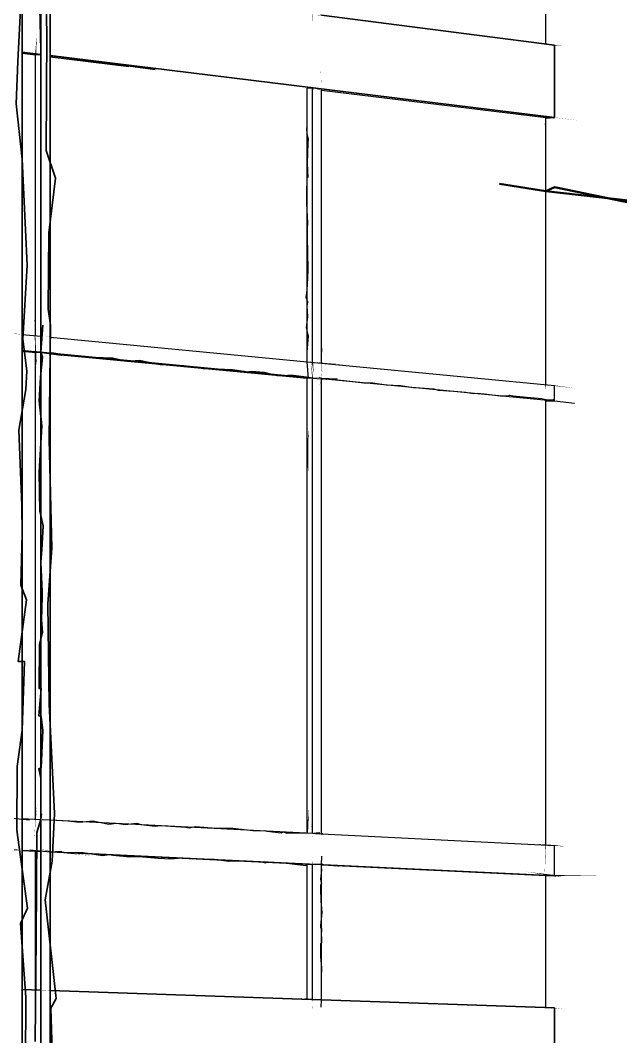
# Model space of a CAD drawing. Header units: inches. Extents: x -877 to 882, y -418 to 410.
# Drawn here: x 464.5 to 562, y -43.5 to 121.6 of the extents above; entities that cross this region are included whole.
import ezdxf

# ---------------------------------------------------------------- set-up
doc = ezdxf.new("R2010")
doc.units = ezdxf.units.IN
doc.header["$LTSCALE"] = 0.5
doc.header["$MEASUREMENT"] = 0
doc.layers.get('0').update_dxf_attribs({"lineweight": 18})
for name, color, linetype, lineweight in [('A-Glaz-Curt', 52, 'Continuous', 35), ('A-Glaz-Curt-Unit', 51, 'Continuous', 25), ('A-Wall', 113, 'Continuous', 35)]:
    doc.layers.add(name, color=color, linetype=linetype, lineweight=lineweight)

# ---------------------------------------------------------------- blocks, each defined once
blk = doc.blocks.new('*U12')
at = {"color": 7, "linetype": 'Continuous', "lineweight": -3}
for p, q in [((464.7307610737199, 116.2734370613264), (466.9394998075672, 116.002460066836)), ((469.3285715828021, 115.9002895312843), (486.3696347661395, 113.6182990249522)), ((482.0836558248426, 114.1441567212826), (482.085565554479, 114.1438839027631)), ((511.0782624399386, 103.155981620764), (511.0782624399386, 110.5863986131529)), ((511.0782624399386, 66.14855867878305), (511.0782624399386, 103.155981620764)), ((464.7307610737199, 67.88920903780343), (466.9394998075672, 67.68002543797914)), ((511.0782624399386, 51.17293630192705), (511.0782624399386, 63.50133237947437)), ((511.0782624399386, -10.3946328346168), (511.0782624399386, 51.172936301927)), ((511.9327300430028, -10.43794277458699), (513.339382329529, -10.50921661280556)), ((511.0782624399386, -19.1422176391369), (511.0782624399386, -15.47396803061089)), ((511.0782624399386, -37.43197118621185), (511.0782624399386, -19.14221763913685)), ((511.9324572244835, -37.4615037909474), (511.932730043003, -37.4615037909474)), ((511.9327300430028, -37.4615037909474), (513.339382329529, -37.51013369204773))]:
    blk.add_line(p, q, dxfattribs=at)
at = {"layer": 'A-Glaz-Curt', "color": 143, "linetype": 'Continuous', "lineweight": 35}
for p, q in [((464.7307610737199, -254.2378817290323), (464.7307610737199, 358.5408520848125)), ((469.3285715828021, -253.815047126127), (469.3285715828021, 357.3313111786227)), ((467.7986053254632, 67.74618392895707), (467.7986053254632, 128.4144068159792)), ((513.3853522500643, 122.4894706188044), (551.2321013672777, 117.5704845076446)), ((551.2321013672778, 105.8411296942827), (551.2321013672778, 117.5704845076446)), ((464.7307610737199, 116.4649556620132), (467.798605325463, 116.0881932865879)), ((466.9394998075671, 116.002460066836), (467.798605325463, 116.0881932865879)), ((469.3285715828021, 115.9002895312843), (551.2321013672778, 105.8411296942827)), ((549.8276316289074, 105.7128367854893), (551.2321013672777, 105.8411296942828)), ((549.8276316289074, 105.8315810461004), (551.2321013672777, 105.8411296942828)), ((467.7986053254632, -8.201376551750968), (467.7986053254632, 67.74618392895715)), ((467.7986053254632, -253.9557191752426), (467.7986053254632, -8.201376551751025)), ((464.7307610737199, -35.82929879342714), (467.798605325463, -35.93542519751145)), ((469.3285715828021, -35.98828378566395), (513.3393823295293, -37.51013369204777)), ((513.3853522500643, -37.51177060316468), (551.2321013672777, -38.82048104119151)), ((551.2321013672778, -50.54983585455352), (551.2321013672778, -38.82048104119161))]:
    blk.add_line(p, q, dxfattribs=at)
at = {"layer": 'A-Glaz-Curt-Unit', "color": 141, "linetype": 'Continuous', "lineweight": 25}
for p, q in [((549.8276316289074, 117.7530000971881), (549.8276316289074, 139.0631274736137)), ((466.9394998075671, 70.3968886643894), (466.9394998075671, 116.002460066836)), ((469.3285715828021, 115.7093165676365), (482.0840650526218, 114.1441567212825)), ((513.3853522500643, 110.3032811945449), (549.8276316289074, 105.8315810461004)), ((549.8276316289074, 62.41899310800011), (549.8276316289074, 105.8315810461004)), ((466.9394998075671, -8.157861997891246), (466.9394998075671, 67.68002543797911)), ((469.3285715828021, 67.45392708994598), (511.0781260306788, 63.50133237947428)), ((549.8276316289074, -12.3583123333259), (549.8276316289074, 59.83280995242883)), ((464.7307610737199, -13.26536570602332), (466.9394998075672, -13.37060544991926)), ((466.9394998075671, -35.90568797888625), (466.9394998075671, -13.37060544991933)), ((469.3285715828021, -13.48443897717937), (511.0782624399386, -15.47396803061082)), ((513.3853522500643, -15.58391389396809), (549.8266767640891, -17.32040377056612)), ((549.8276316289074, -38.77191934472114), (549.8276316289074, -17.32047197519608))]:
    blk.add_line(p, q, dxfattribs=at)
at = {"layer": 'A-Glaz-Curt-Unit', "color": 143, "linetype": 'Continuous', "lineweight": 25}
for p, q in [((511.0782624399386, 110.5863986131528), (511.9327300430031, 110.6677667365928)), ((511.9327300430028, 66.06630389515465), (511.9327300430028, 110.6677667365927)), ((511.9327300430028, 110.6677667365927), (513.3853522500643, 110.4893434248417)), ((513.3853522500643, 65.92648440391247), (513.3853522500643, 110.4893434248417)), ((464.7307610737199, 70.60948249570743), (467.798605325463, 70.31415644835198)), ((467.7986053254632, 67.74618392895707), (467.7986053254632, 70.31415644835191)), ((469.3285715828021, 70.16690265245347), (513.3393823295293, 65.93091770485432)), ((464.7307610737199, 68.03694026611095), (467.798605325463, 67.74618392895708)), ((466.9394998075671, 67.68002543797911), (467.798605325463, 67.74618392895712)), ((469.3285715828021, 67.60124909047431), (511.9325936337433, 63.56414884358843)), ((513.3853522500643, 65.92648440391247), (551.2321013672777, 62.28381153158929)), ((511.9327300430028, -10.43794277458699), (511.9327300430028, 63.56414884358844)), ((513.3852158408046, 63.42651190050231), (551.2321013672777, 59.84017605245526)), ((513.3853522500643, -10.5116037748511), (513.3853522500643, 63.42651190050229)), ((551.2321013672778, 59.84017605245526), (551.2321013672778, 62.28381153158937)), ((549.8276316289074, 59.74114292987781), (551.2321013672777, 59.8401760524552)), ((549.8276316289074, 59.83280995242876), (551.2321013672777, 59.84017605245518)), ((464.7307610737199, -8.045938200267642), (467.798605325463, -8.201376551751025)), ((469.3285715828021, -8.27892521591798), (511.9325936337433, -10.4379427745869)), ((511.9325936337431, -10.43794277458699), (511.9327300430028, -10.43794277458699)), ((511.9327300430028, -10.43794277458699), (512.4426278559426, -10.46379232930932)), ((512.4426278559428, -10.46379232930929), (513.3393823295293, -10.50921661280553)), ((513.3853522500643, -10.5116037748511), (551.2321013672777, -12.4295179669146)), ((464.7307610737199, -13.1909544548306), (467.798605325463, -13.33732159054071)), ((551.2321013672778, -17.31672072055301), (551.2321013672778, -12.42951796691466)), ((466.9394998075671, -13.37060544991937), (467.798605325463, -13.33732159054074)), ((469.3285715828021, -13.41030054450607), (551.2321013672778, -17.31672072055291)), ((511.0777168028995, -15.47396803061088), (511.9327300430029, -15.44232108234923)), ((511.9327300430028, -37.4615037909474), (511.9327300430028, -15.44232108234921)), ((512.0594542453092, -15.448391294408), (513.3853522500643, -15.51161698630141)), ((513.3853522500643, -37.51177060316468), (513.3853522500643, -15.51161698630139)), ((549.8266767640893, -17.32040377056614), (551.2321013672778, -17.31672072055294)), ((549.8276316289074, -17.36657830499098), (551.2321013672777, -17.31672072055292))]:
    blk.add_line(p, q, dxfattribs=at)
at = {"layer": 'A-Wall', "color": 15, "linetype": 'Continuous', "lineweight": 50}
blk.add_line((549.8276316289074, 93.90136359775886), (863.6779200489299, 57.67195086875331), dxfattribs=at)
blk = doc.blocks.new('New Napkin Sketch')
at = {"layer": 'A-Wall', "color": 143, "linetype": 'Continuous', "lineweight": 35}
for p, q in [((551.2321013672778, 105.8411296942827), (551.2321013672778, 117.5704845076446)), ((464.7307610737199, 116.4649556620132), (467.798605325463, 116.0881932865879)), ((466.9394998075671, 116.002460066836), (467.798605325463, 116.0881932865879)), ((549.8276316289074, 105.7128367854893), (551.2321013672777, 105.8411296942828)), ((549.8276316289074, 105.8315810461004), (551.2321013672777, 105.8411296942828)), ((464.7307610737199, -35.82929879342714), (467.798605325463, -35.93542519751145)), ((551.2321013672778, -50.54983585455352), (551.2321013672778, -38.82048104119161))]:
    blk.add_line(p, q, dxfattribs=at)
at = {"layer": 'A-Wall', "color": 7, "linetype": 'Continuous', "lineweight": -3}
for p, q in [((464.7307610737199, 116.2734370613264), (466.9394998075672, 116.002460066836)), ((469.3285715828021, 115.9002895312843), (486.3696347661395, 113.6182990249522)), ((482.0836558248426, 114.1441567212826), (482.085565554479, 114.1438839027631)), ((511.0782624399386, 103.155981620764), (511.0782624399386, 110.5863986131529)), ((464.7307610737199, 67.88920903780343), (466.9394998075672, 67.68002543797914)), ((511.0782624399386, 51.17293630192705), (511.0782624399386, 63.50133237947437)), ((511.9327300430028, -10.43794277458699), (513.339382329529, -10.50921661280556)), ((511.0782624399386, -19.1422176391369), (511.0782624399386, -15.47396803061089)), ((511.0782624399386, -37.43197118621185), (511.0782624399386, -19.14221763913685)), ((511.9324572244835, -37.4615037909474), (511.932730043003, -37.4615037909474)), ((511.9327300430028, -37.4615037909474), (513.339382329529, -37.51013369204773))]:
    blk.add_line(p, q, dxfattribs=at)
at = {"layer": 'A-Wall', "color": 141, "linetype": 'Continuous', "lineweight": 25}
for p, q in [((469.3285715828021, 115.7093165676365), (482.0840650526218, 114.1441567212825)), ((464.7307610737199, -13.26536570602332), (466.9394998075672, -13.37060544991926))]:
    blk.add_line(p, q, dxfattribs=at)
at = {"layer": 'A-Wall', "color": 143, "linetype": 'Continuous', "lineweight": 25}
for p, q in [((511.0782624399386, 110.5863986131528), (511.9327300430031, 110.6677667365928)), ((511.9327300430028, 110.6677667365927), (513.3853522500643, 110.4893434248417)), ((464.7307610737199, 70.60948249570743), (467.798605325463, 70.31415644835198)), ((467.7986053254632, 67.74618392895707), (467.7986053254632, 70.31415644835191)), ((464.7307610737199, 68.03694026611095), (467.798605325463, 67.74618392895708)), ((466.9394998075671, 67.68002543797911), (467.798605325463, 67.74618392895712)), ((551.2321013672778, 59.84017605245526), (551.2321013672778, 62.28381153158937)), ((549.8276316289074, 59.74114292987781), (551.2321013672777, 59.8401760524552)), ((549.8276316289074, 59.83280995242876), (551.2321013672777, 59.84017605245518)), ((464.7307610737199, -8.045938200267642), (467.798605325463, -8.201376551751025)), ((511.9325936337431, -10.43794277458699), (511.9327300430028, -10.43794277458699)), ((511.9327300430028, -10.43794277458699), (512.4426278559426, -10.46379232930932)), ((512.4426278559428, -10.46379232930929), (513.3393823295293, -10.50921661280553)), ((464.7307610737199, -13.1909544548306), (467.798605325463, -13.33732159054071)), ((551.2321013672778, -17.31672072055301), (551.2321013672778, -12.42951796691466)), ((466.9394998075671, -13.37060544991937), (467.798605325463, -13.33732159054074)), ((511.0777168028995, -15.47396803061088), (511.9327300430029, -15.44232108234923)), ((512.0594542453092, -15.448391294408), (513.3853522500643, -15.51161698630141)), ((549.8266767640893, -17.32040377056614), (551.2321013672778, -17.31672072055294)), ((549.8276316289074, -17.36657830499098), (551.2321013672777, -17.31672072055292))]:
    blk.add_line(p, q, dxfattribs=at)
at = {"layer": 'A-Wall', "color": 143, "linetype": 'Continuous', "lineweight": 35, "extrusion": (0, 0, -1)}
for points in [[(-467.6337467798022, 117.506847381182, 0, 0.8573992118239403, 0), (-467.7986053254632, 128.4144068159792, 0.8573992118239403, 0, 0), (-468.6463948699264, 145.6625894387399, 0, 0, 0), (-467.4957542874841, 149.522863494955, 0, 0, 0), (-468.2832197245387, 166.3016958567824, 0, 0, 0), (-468.6415314402608, 170.4801436853905, 0, 0, 0), (-467.6686697205333, 183.7274229602707, 0, 0, 0), (-467.598765243533, 191.7057914407541, 0, 0, 0), (-467.9433070077924, 207.3759962199527, 0, 0, 0), (-468.5481887480048, 219.5128900460583, 0, 0, 0), (-467.3333274557618, 224.9136408013914, 0, 0, 0), (-467.651735610011, 235.7631906533766, 0, 0, 0), (-467.4674526425628, 241.7469670137392, 0, 0, 0), (-467.1825611361293, 256.4825729587448, 0, 0, 0), (-467.584467932227, 266.7303466334785, 0, 0, 0), (-467.0759758522538, 280.5999105239781, 0, 0, 0), (-468.6526645925073, 297.8357880837181, 0, 0, 0), (-466.961655957344, 305.5932513852105, 0, 0, 0), (-468.1398950382498, 324.3660899117768, 0, 0, 0), (-468.5372899779109, 328.8152491268407, 0, 0, 0), (-467.4557335349349, 344.2879869423258, 0, 0.4294466990232467, 0), (-467.7986053254632, 357.7337866995106, 0.4294466990232467, 0, 0), (-467.0405255516795, 373.4883690537085, 0, 0, 0)], [(-467.747290899776, 63.97078266277686, 0, 0.03719671000290401, 0), (-467.7986053254632, 67.74618392895707, 0.03719671000290401, 0, 0), (-468.0160736967458, 69.8172760070058, 0, 0, 0), (-467.7764150535016, 69.96817356141396, 0, 0, 0), (-467.5873394922523, 75.89520731811844, 0, 0, 0), (-467.9137966305158, 80.75558977304937, 0, 0, 0), (-468.0968362895943, 86.67966112377772, 0, 0, 0), (-467.6013738905511, 89.63429078420162, 0, 0, 0), (-467.5549011468441, 92.64872401526826, 0, 0, 0), (-467.7346080992027, 95.63779164516446, 0, 0, 0), (-467.905816649425, 96.86885647861216, 0, 0, 0), (-467.785654057131, 100.2871026742975, 0, 0, 0), (-467.7920047149364, 104.3317125835568, 0, 0, 0), (-467.8736560295769, 108.1269249397022, 0, 0, 0), (-467.6881723855703, 109.520922101836, 0, 0, 0), (-467.4971527454011, 114.3639004216573, 0, 0, 0), (-468.0475492602126, 116.5490451297863, 0, 0, 0), (-467.5071323505239, 121.7217762648235, 0, 0, 0), (-468.1012984135916, 121.9282189312837, 0, 0, 0), (-467.64262539373, 127.38441528816, 0, 0.2054891418453112, 0), (-467.7986053254632, 128.4144068159792, 0.2054891418453112, 0, 0), (-467.7463836629467, 131.4916060236647, 0, 0, 0)], [(-512.5304102352551, 122.4370869144414, 0, 0.139897060645061, 0), (-513.3853522500643, 122.4894706188044, 0.139897060645061, 0, 0), (-514.4145164589228, 122.2999595164794, 0, 0, 0), (-517.0071675551538, 122.0928347686322, 0, 0, 0), (-517.3970805181507, 122.0880582578794, 0, 0, 0), (-519.4694059572023, 121.5582737239862, 0, 0, 0), (-520.050713793265, 121.7500804738465, 0, 0, 0), (-521.1217882905031, 121.6616234447982, 0, 0, 0), (-523.5452797151514, 121.1361975264096, 0, 0, 0), (-523.98691526806, 120.9275171883035, 0, 0, 0), (-526.3297715368262, 120.7667063644252, 0, 0, 0), (-528.4971454966491, 120.4847518454766, 0, 0, 0), (-530.8271319728348, 120.0740042664362, 0, 0, 0), (-534.2816874280497, 119.9177064503822, 0, 0, 0), (-537.9197059500261, 119.1324419241952, 0, 0, 0), (-541.3054343451807, 119.020431479519, 0, 0, 0), (-543.2370317217536, 118.6513619724081, 0, 0, 0), (-544.0915449274282, 118.4718126038833, 0, 0, 0), (-547.2658605756847, 118.076074222544, 0, 0, 0), (-550.2031590615571, 117.6532600223669, 0, 0, 0), (-550.9295309690675, 117.4664869771858, 0, 0.1063175730220728, 0), (-551.2321013672776, 117.5704845076447, 0.1063175730220728, 0, 0), (-552.9553338146638, 117.4960032574609, 0, 0, 0)], [(-469.285148310591, 115.842152661187, 0, 0.2537368524246843, 0), (-469.3285715828021, 115.9002895312843, 0.2537368524246843, 0, 0), (-476.0736021875916, 114.9143063421021, 0, 0, 0), (-478.2643297883425, 114.553118834423, 0, 0, 0), (-481.2482689194155, 114.3473510193967, 0, 0, 0), (-482.0251328919769, 113.9440909217861, 0, 0, 0), (-484.5255384014068, 113.8545950967521, 0, 0, 0), (-488.3792647794524, 113.33074875952, 0, 0, 0), (-491.5142235690915, 112.8237804393081, 0, 0, 0), (-497.1964179837703, 112.610681607702, 0, 0, 0), (-499.2045007247369, 112.433677456745, 0, 0, 0), (-504.8493712975101, 111.4415245211126, 0, 0, 0), (-509.214639143885, 110.9199586448673, 0, 0, 0), (-512.6649310215158, 110.3774589762858, 0, 0, 0), (-514.2739311322081, 110.047831593225, 0, 0, 0), (-518.7868279507175, 109.6602187492114, 0, 0, 0), (-523.5121054834322, 108.9669393143446, 0, 0, 0), (-528.2263454632041, 108.2788213965471, 0, 0, 0), (-532.089570873505, 108.3012767510608, 0, 0, 0), (-537.6281801301257, 107.623552334531, 0, 0, 0), (-544.1254004476654, 106.9605145246767, 0, 0, 0), (-545.2257652641179, 106.2866053559938, 0, 0, 0), (-546.1858257085884, 106.3957290262445, 0, 0.03081207274493586, 0), (-551.2321013672778, 105.8411296942827, 0.03081207274493586, 0, 0), (-555.8364988342945, 105.2916027830349, 0, 0, 0)], [(-465.909177807305, -35.81220012581338, 0, 0.04644009229856248, 0), (-469.3285715828021, -35.98828378566395, 0.04644009229856248, 0, 0), (-470.4807800749826, -36.06918795742847, 0, 0, 0), (-472.7502673609831, -36.28835234423575, 0, 0, 0), (-475.2858205047406, -36.2798123534679, 0, 0, 0), (-478.1394882417792, -36.44003855900868, 0, 0, 0), (-478.2574136780669, -36.2691911772099, 0, 0, 0), (-478.5030030084913, -36.34976202994395, 0, 0, 0), (-482.7992385018272, -36.36064602407932, 0, 0, 0), (-486.201504703639, -36.6703771335373, 0, 0, 0), (-489.1790891028116, -36.74316283211515, 0, 0, 0), (-491.3114585825885, -36.57597256739502, 0, 0, 0), (-495.4488821205773, -37.01454943325088, 0, 0, 0), (-498.9768245179746, -37.1548442122287, 0, 0, 0), (-499.3334887609541, -36.98267755756875, 0, 0, 0), (-503.4233485312668, -37.33064103258133, 0, 0, 0), (-507.2131577641917, -37.32577493507931, 0, 0, 0), (-510.0886954789808, -37.22298460124144, 0, 0.1412891594081283, 0), (-513.3393823295293, -37.51013369204777, 0.1412891594081283, 0, 0), (-516.1766280360453, -37.72526971610693, 0, 0, 0)], [(-513.3798534433486, -37.59721821344564, 0, 0.08809450614472283, 0), (-513.3853522500643, -37.51177060316468, 0.08809450614472283, 0, 0), (-517.1396824666763, -37.46340730826191, 0, 0, 0), (-520.6610503540745, -37.5773560904675, 0, 0, 0), (-522.7963541322173, -37.90182138309728, 0, 0, 0), (-525.7719852683582, -38.12025300691872, 0, 0, 0), (-527.3957041324649, -37.98293294380109, 0, 0, 0), (-530.3620520929, -38.19225486610397, 0, 0, 0), (-533.7076070112447, -38.28392290736516, 0, 0, 0), (-534.6438795172221, -38.18229396836233, 0, 0, 0), (-536.7854525661909, -38.33883440267909, 0, 0, 0), (-538.022684622959, -38.23205872487743, 0, 0, 0), (-538.6171967246418, -38.49950947254104, 0, 0, 0), (-541.8492913730441, -38.67861033739437, 0, 0, 0), (-542.8884380280816, -38.61844574106608, 0, 0, 0), (-544.6806389470413, -38.66524655540709, 0, 0, 0), (-547.9887247040704, -38.81046734875015, 0, 0, 0), (-550.6382314454847, -38.92573371399025, 0, 0.05588468146445488, 0), (-551.2321013672777, -38.82048104119151, 0.05588468146445488, 0, 0), (-552.8653523083465, -39.02952817621421, 0, 0, 0)]]:
    blk.add_lwpolyline(points, format="xyseb", dxfattribs=at)
for points in [[(-469.9835818067868, -57.97762532980747), (-469.4225295291026, -38.87137819091774), (-470.2800752297719, -37.27347786436965), (-468.5119548664172, -21.25580154368114), (-469.6364618388493, -14.95736714321725), (-470.0044418183644, -7.225099923148292), (-469.1161334601719, 10.52407455117037), (-468.9184321144898, 26.82300945518966), (-469.560639212497, 35.85492571239968), (-469.1661740497429, 53.51562092404555), (-469.3815712479432, 72.0968520407178), (-468.9606209019501, 74.70962708878449), (-469.0689640519698, 87.1172323013459), (-470.1894865278084, 95.97043216706447), (-468.6754364178259, 100.4858043402875), (-468.7352624622662, 119.594395300705), (-468.5372681388934, 128.4979873292703)], [(-465.2977607994193, -47.66985902326118), (-465.3264726131076, -37.04297221641283), (-464.459141457569, -25.11526446165954), (-465.6270677237624, -22.60971924848775), (-463.8597091024035, -9.965388061622917), (-463.9521728615874, 0.4142255740471228), (-464.7296770571584, 6.291358054896705), (-465.1392012732142, 17.45439403621936), (-464.0955561434144, 17.48603562684406), (-465.443136329543, 27.50001310418406), (-464.5133423303479, 29.89246892864162), (-464.7726275866145, 38.21186344141364), (-464.6722534297818, 42.81864465421921), (-464.2074736212605, 55.03640032303235), (-465.3705950533265, 61.63660174519492), (-465.5370063816422, 64.70114839273668), (-464.8819668607825, 69.83470349390552), (-465.5595070682878, 81.86319557435229), (-464.7733307330722, 99.0604000788843), (-463.8038675545567, 108.0899725145666), (-464.0342652105206, 114.9274858664145), (-464.8914007424229, 131.9407003810177)], [(-467.7612770546781, -12.69235812429103), (-467.7986053254632, -8.201376551750968), (-467.766723899582, -1.479738153543821), (-467.4404926569383, 0.03935212445099268), (-467.8282616579634, 0.2148100647076419), (-468.1322883158502, 6.264748184362915), (-467.8387844987563, 8.549873459118924), (-467.4394032879575, 8.660664602372133), (-467.847314026095, 13.04943091513256), (-467.5081030679359, 13.0886018423497), (-467.5798855303493, 20.29976094045386), (-468.0405958969587, 22.16211833802608), (-467.9183547904789, 24.22056215231841), (-468.0222156926662, 28.04656508470481), (-468.0285664820434, 28.84852607980125), (-467.7856371993331, 33.57963238960139), (-467.7972957652336, 33.59469813083875), (-467.9700650499701, 35.64132113277562), (-468.1498109317961, 39.50719033428241), (-467.6305991331133, 41.88757744978542), (-467.5147088160108, 48.20916247298203), (-467.9295729731745, 55.72511310534972), (-467.5141525424887, 59.82809389586913), (-467.7152222426616, 63.61863439118912), (-467.9188183517473, 65.32152671227973), (-468.0525325996202, 66.88581421398663), (-467.7986053254632, 67.74618392895715), (-468.1129114548306, 72.10528232051169)], [(-466.8618677558927, -44.28271890057593), (-467.032732345107, -27.46931517121408), (-467.143360721114, -10.30492416807067), (-467.7986053254632, -8.201376551751025), (-467.896899341586, -7.276738959051045)]]:
    blk.add_lwpolyline(points, dxfattribs=at)
at = {"layer": 'A-Wall', "color": 143, "linetype": 'Continuous', "lineweight": 25, "extrusion": (0, 0, -1)}
for points in [[(-512.0164771253071, 121.0885280549655, 0, 0.07962440738279158, 0), (-511.9327300430028, 122.6782610342963, 0.07962440738279158, 0, 0), (-511.9733889575175, 124.4546735679484, 0, 0, 0), (-511.9401925213228, 126.543293880354, 0, 0, 0), (-511.8700297702482, 127.6002038984845, 0, 0, 0), (-511.9499028149061, 128.0234920599929, 0, 0, 0), (-512.0198505283374, 129.3962386171121, 0, 0, 0), (-511.8352608712863, 130.7927065142873, 0, 0, 0), (-511.9667698300577, 131.6196606523286, 0, 0, 0), (-511.8376598849952, 131.8404102333026, 0, 0, 0), (-512.0415155709065, 132.6795274380582, 0, 0, 0), (-512.0098311181417, 133.3400961993898, 0, 0, 0), (-511.9468855679726, 133.7605619918264, 0, 0, 0), (-511.9792688930783, 135.2508400610075, 0, 0, 0), (-511.8765212191073, 135.6123720992541, 0, 0, 0), (-511.9343663451729, 137.320644579601, 0, 0, 0), (-511.8665891679543, 137.3828038984445, 0, 0, 0), (-512.0188694190896, 138.5618821778264, 0, 0, 0), (-512.0157110537026, 140.2210319964711, 0, 0, 0), (-511.8342058428486, 141.1221741215429, 0, 0, 0), (-511.9148785587428, 143.1011252357295, 0, 0, 0), (-511.8596071644712, 144.6946213738227, 0, 0.0817647039269235, 0), (-511.9327300430028, 144.6974437428945, 0.0817647039269235, 0, 0), (-512.0034337482516, 145.897689790315, 0, 0, 0)], [(-513.4411187236277, 63.45592287257239, 0, 0.09291465576569242, 0), (-513.3853522500643, 65.92648440391247, 0.09291465576569242, 0, 0), (-513.5594516305097, 69.1949532623676, 0, 0, 0), (-513.3772126979482, 70.94131903490629, 0, 0, 0), (-513.475608121611, 71.40113234204384, 0, 0, 0), (-513.4342371639354, 75.16028632683802, 0, 0, 0), (-513.3101786905902, 79.52599675937944, 0, 0, 0), (-513.3128306750566, 80.82914112761134, 0, 0, 0), (-513.3662511621537, 82.54626707139091, 0, 0, 0), (-513.3032019314555, 83.06850401294909, 0, 0, 0), (-513.480164094925, 84.48996768825276, 0, 0, 0), (-513.2481086541566, 87.27482337895245, 0, 0, 0), (-513.38208146943, 89.0599489244974, 0, 0, 0), (-513.4479322837183, 89.51826624039613, 0, 0, 0), (-513.5986466009307, 92.13897089243417, 0, 0, 0), (-513.3155098593636, 94.46034129750097, 0, 0, 0), (-513.4861888596358, 97.79259378241204, 0, 0, 0), (-513.1707115074993, 101.8717538931141, 0, 0, 0), (-513.4546098446054, 103.4740965091137, 0, 0, 0), (-513.2000193358328, 107.8670067823613, 0, 0, 0), (-513.5141094960946, 108.4836271711698, 0, 0.01999868286057534, 0), (-513.3853522500643, 110.4893434248417, 0.01999868286057534, 0, 0), (-513.2283751697427, 114.6892708282791, 0, 0, 0)], [(-512.1406283683774, 64.1279975782441, 0, 0.2164941147594853, 0), (-511.9327300430028, 66.06630389515465, 0.2164941147594853, 0, 0), (-511.8422054213804, 69.5095199480036, 0, 0, 0), (-512.1335775069222, 72.69424978625895, 0, 0, 0), (-511.7833212000381, 73.11267349540101, 0, 0, 0), (-511.9192612644268, 74.94222231601861, 0, 0, 0), (-512.0504644566411, 76.76237906248826, 0, 0, 0), (-511.78308980111, 78.28498401058948, 0, 0, 0), (-512.0149515270335, 81.36163693763507, 0, 0, 0), (-512.0791851471247, 84.82118703248045, 0, 0, 0), (-511.8824007763559, 88.34484824216187, 0, 0, 0), (-511.9101005892157, 89.76822388513473, 0, 0, 0), (-511.8494196232555, 92.80445005823913, 0, 0, 0), (-512.129997629388, 94.44942420429699, 0, 0, 0), (-511.8134166723885, 97.92653339428857, 0, 0, 0), (-511.7298544359529, 99.20222207421031, 0, 0, 0), (-511.7332301379623, 102.5964360010699, 0, 0, 0), (-511.8633171706412, 106.8191942081989, 0, 0, 0), (-512.0690035942897, 110.2093246245594, 0, 0.05966689418724953, 0), (-511.9327300430028, 110.6677667365927, 0.05966689418724953, 0, 0), (-511.9884631556207, 111.1086497534799, 0, 0, 0)], [(-427.9182003423714, 74.04912838123633, 0, 0.09332905025639501, 0), (-429.9279845877937, 73.95914827809088, 0.09332905025639501, 0, 0), (-430.3600369543352, 73.81418786783924, 0, 0, 0), (-433.0555649096365, 73.75385684990106, 0, 0, 0), (-434.1341794990208, 73.71368969762185, 0, 0, 0), (-436.1817449097491, 73.24552878630661, 0, 0, 0), (-438.3508298380768, 73.19043661017969, 0, 0, 0), (-440.57736248321, 72.8986879087004, 0, 0, 0), (-443.0491391500863, 72.63842717030853, 0, 0, 0), (-445.1226734720145, 72.41452934232282, 0, 0, 0), (-446.1373361007913, 72.33798667296846, 0, 0, 0), (-447.2080810141505, 72.15218337205964, 0, 0, 0), (-448.2444366128371, 72.13815326785237, 0, 0, 0), (-448.5129682677776, 72.32217458434124, 0, 0, 0), (-451.4263408507421, 71.76275091903753, 0, 0, 0), (-453.5805831495773, 71.81957923525427, 0, 0, 0), (-455.5027011154291, 71.59693527968113, 0, 0, 0), (-458.8075764173154, 71.25900051086148, 0, 0, 0), (-459.9588506627506, 71.22858181469672, 0, 0, 0), (-461.0695901157052, 70.82066044565595, 0, 0.05931101428981152, 0), (-463.1926102607961, 70.75748654253451, 0.05931101428981152, 0, 0), (-465.1261301135025, 70.55536917258509, 0, 0, 0)], [(-468.3209134155809, 70.43257094526372, 0, 0.03898950653334515, 0), (-469.3285715828021, 70.16690265245347, 0.03898950653334515, 0, 0), (-469.6003748537702, 70.24304130292244, 0, 0, 0), (-473.3903563511926, 69.63211288496623, 0, 0, 0), (-473.8404489925613, 69.61419573690844, 0, 0, 0), (-474.7181485721464, 69.63910057516588, 0, 0, 0), (-478.50517266154, 69.18054010842265, 0, 0, 0), (-479.1832609716703, 69.17656105284027, 0, 0, 0), (-482.655281151616, 68.70286648274356, 0, 0, 0), (-485.4806876661094, 68.709457133151, 0, 0, 0), (-488.4872360997487, 68.35022724615766, 0, 0, 0), (-492.2664153830107, 68.16367478882641, 0, 0, 0), (-496.2556414429375, 67.37641613361141, 0, 0, 0), (-499.3236440531932, 67.49371121366322, 0, 0, 0), (-503.5777203723664, 66.86246059762023, 0, 0, 0), (-506.8295999535818, 66.51418536578112, 0, 0, 0), (-507.6957268454722, 66.57096232941919, 0, 0, 0), (-508.7350574442873, 66.3921142443766, 0, 0, 0), (-509.2702868801139, 66.16862932161561, 0, 0, 0), (-511.2283650269528, 66.27919570724318, 0, 0, 0), (-512.8947716658122, 66.0748038192665, 0, 0.1721907225720773, 0), (-513.3393823295293, 65.93091770485432, 0.1721907225720773, 0, 0), (-514.439762765393, 65.79482533316829, 0, 0, 0)], [(-510.1098887356499, 66.14321978025546, 0, 0.1730044602172069, 0), (-513.3853522500643, 65.92648440391247, 0.1730044602172069, 0, 0), (-516.3957610478816, 65.76457801914493, 0, 0, 0), (-519.6344203209316, 65.17635338589423, 0, 0, 0), (-521.4366570718238, 65.05306460622504, 0, 0, 0), (-522.6122008212917, 65.10783209916734, 0, 0, 0), (-523.9645477539812, 65.07137251706979, 0, 0, 0), (-527.6055673610779, 64.55410469144697, 0, 0, 0), (-530.5215699829835, 64.29427687738132, 0, 0, 0), (-531.9387346788426, 64.3196221527276, 0, 0, 0), (-535.2478782232241, 63.92595777296077, 0, 0, 0), (-537.3348178363526, 63.54866141250042, 0, 0, 0), (-539.8959135265561, 63.31606825770763, 0, 0, 0), (-542.0288610065231, 63.0183109883717, 0, 0, 0), (-544.8405343163304, 62.71612526835753, 0, 0, 0), (-545.6867798574413, 62.68146809860752, 0, 0, 0), (-547.2961557681797, 62.50194879361619, 0, 0, 0), (-548.0817285846924, 62.51516733579418, 0, 0, 0), (-551.1474608748905, 62.31763312579469, 0, 0.1010038783299693, 0), (-551.2321013672777, 62.28381153158929, 0.1010038783299693, 0, 0), (-554.835441970408, 61.82804270855519, 0, 0, 0)], [(-512.0374648984027, -11.51928075080643, 0, 0.03139222609743501, 0), (-511.9327300430028, -10.43794277458699, 0.03139222609743501, 0, 0), (-511.5975672150029, -8.198705925335577, 0, 0, 0), (-512.2872928157335, -5.418800087974446, 0, 0, 0), (-511.6170800807209, 0.0628697864612775, 0, 0, 0), (-512.147495780091, 6.701535160515256, 0, 0, 0), (-512.0470632409146, 11.69199574124228, 0, 0, 0), (-512.0100926839926, 17.75092122704326, 0, 0, 0), (-512.110525223169, 23.71792846799853, 0, 0, 0), (-512.0185166410677, 23.82655912099802, 0, 0, 0), (-512.2042276304196, 30.73375224227942, 0, 0, 0), (-512.1383265399503, 30.96614505295816, 0, 0, 0), (-512.1302413479051, 33.61370668520973, 0, 0, 0), (-511.5963024922248, 33.93598515055332, 0, 0, 0), (-511.7831426983429, 39.40184599024899, 0, 0, 0), (-511.9200941077348, 45.06170627054043, 0, 0, 0), (-511.6795709365566, 49.04693808515368, 0, 0, 0), (-511.899339103574, 54.37367941913691, 0, 0, 0), (-511.8272047365559, 59.72255340175622, 0, 0.1468207639276439, 0), (-511.9327300430028, 63.56414884358844, 0.1468207639276439, 0, 0), (-511.661774480323, 66.37454353366253, 0, 0, 0)], [(-513.5151563246377, -10.89881592884416, 0, 0.1008534219498951, 0), (-513.3853522500643, -10.5116037748511, 0.1008534219498951, 0, 0), (-513.491959699117, -8.647073455244648, 0, 0, 0), (-513.2915390494338, -4.738396921755249, 0, 0, 0), (-513.3143295083598, 1.016758082669593, 0, 0, 0), (-513.2042132315692, 8.365891324744194, 0, 0, 0), (-513.117067932191, 13.28389184705117, 0, 0, 0), (-513.4628510931622, 16.69230652424534, 0, 0, 0), (-513.2500649271509, 16.6929834685705, 0, 0, 0), (-513.7325005824342, 20.24716682378304, 0, 0, 0), (-513.3549687326425, 24.72944084879363, 0, 0, 0), (-513.2535850376385, 26.49084998286696, 0, 0, 0), (-513.2614601566138, 27.6315011707661, 0, 0, 0), (-513.5486425038912, 33.65472612795537, 0, 0, 0), (-513.5010533178767, 39.34399188473105, 0, 0, 0), (-513.2482146126638, 45.96902034698995, 0, 0, 0), (-513.6587362158709, 50.87325633468529, 0, 0, 0), (-513.0357217891932, 56.13243679687426, 0, 0, 0), (-513.0686889777978, 62.21162248494365, 0, 0.05461812458434299, 0), (-513.3853522500643, 63.42651190050229, 0.05461812458434299, 0, 0), (-513.5450095693495, 65.07690216524894, 0, 0, 0)], [(-463.1926102607962, -13.11763447771578, 0.106126311115681, 0, 0), (-464.864018647133, -13.09271907183635, 0, 0, 0)], [(-512.2818446402104, -10.451021727022, 0, 0.144760168253385, 0), (-513.3853522500643, -10.5116037748511, 0.144760168253385, 0, 0), (-513.6982419847639, -10.38820532131496, 0, 0, 0), (-517.4215900683631, -10.58135880573009, 0, 0, 0), (-517.9116546676668, -10.75498367903197, 0, 0, 0), (-521.6647470153673, -11.00101302595066, 0, 0, 0), (-524.1543653744832, -11.23081675219026, 0, 0, 0), (-524.4929851822718, -11.0498440607543, 0, 0, 0), (-525.3122260812596, -11.01633341121593, 0, 0, 0), (-528.5715434611726, -11.4293123179025, 0, 0, 0), (-531.9030410429951, -11.61076073300542, 0, 0, 0), (-533.3513198280267, -11.7048930613925, 0, 0, 0), (-534.1356957241592, -11.55045816969179, 0, 0, 0), (-537.4944201204792, -11.77961760606874, 0, 0, 0), (-537.5546409216474, -11.54872011431235, 0, 0, 0), (-538.6603238389393, -11.81316697166829, 0, 0, 0), (-542.3497498566564, -11.96276315858521, 0, 0, 0), (-544.5158782959529, -12.22579375466912, 0, 0, 0), (-545.848169642465, -12.01286605250877, 0, 0, 0), (-548.5247132249501, -12.18047420642249, 0, 0.1426842355058031, 0), (-551.2321013672778, -12.4295179669146, 0.1426842355058031, 0, 0), (-552.9799478465675, -12.57173548473705, 0, 0, 0)], [(-467.6017171049199, -12.97914276430284, 0, 0.1182015776924675, 0), (-469.3285715828021, -13.41030054450607, 0.1182015776924675, 0, 0), (-476.6529803992122, -14.16077069761539, 0, 0, 0), (-476.8069883679271, -14.07810218191758, 0, 0, 0), (-480.179104480002, -14.05632816258283, 0, 0, 0), (-487.1911101687875, -14.05561479933245, 0, 0, 0), (-488.8180738620818, -14.21744028941882, 0, 0, 0), (-495.2560692344246, -14.37546503524824, 0, 0, 0), (-496.0409334907852, -14.85941189051931, 0, 0, 0), (-501.2429899551384, -14.76728662942046, 0, 0, 0), (-502.4711420053553, -15.06514117477804, 0, 0, 0), (-507.3223729124218, -15.37408533163407, 0, 0, 0), (-510.5754021213196, -15.19130530922255, 0, 0, 0), (-515.2697132931471, -15.74376709879606, 0, 0, 0), (-516.9733286489763, -15.60638766185096, 0, 0, 0), (-521.5536997767592, -16.18407941741788, 0, 0, 0), (-527.5982350934961, -15.91420395725564, 0, 0, 0), (-533.7160639163759, -16.33474144384334, 0, 0, 0), (-537.4016508532321, -16.88418642168106, 0, 0, 0), (-543.6611287372214, -16.78783051072287, 0, 0, 0), (-546.6046550272354, -16.6965116438088, 0, 0.2056359616148729, 0), (-551.2321013672778, -17.31672072055292, 0.2056359616148729, 0, 0), (-558.5069968096707, -17.36668856549821, 0, 0, 0)], [(-512.0140982713773, -39.51417249731918, 0, 0.0324303645902061, 0), (-511.9327300430028, -37.4615037909474, 0.0324303645902061, 0, 0), (-511.9541632482153, -37.16670062147013, 0, 0, 0), (-511.9394667692765, -37.08256714342463, 0, 0, 0), (-511.921712723846, -35.6037801483216, 0, 0, 0), (-511.8387014735802, -35.50842439325248, 0, 0, 0), (-512.0051137298404, -34.54693732945468, 0, 0, 0), (-511.8386678739485, -33.57839434297735, 0, 0, 0), (-511.8672544406634, -31.47606538079438, 0, 0, 0), (-511.8908145024648, -29.68943855907283, 0, 0, 0), (-511.9561456264901, -29.35686940344414, 0, 0, 0), (-511.8801970188236, -28.16912241905597, 0, 0, 0), (-512.0086416911769, -26.05536958205851, 0, 0, 0), (-511.9766078022417, -24.85922268971851, 0, 0, 0), (-511.9535786146224, -24.34353554074002, 0, 0, 0), (-511.8997520045172, -22.78182465433656, 0, 0, 0), (-511.849386156485, -20.89110617327598, 0, 0, 0), (-511.844090854517, -20.52560937847614, 0, 0, 0), (-512.0053287674838, -19.47864485136056, 0, 0, 0), (-511.9737249538353, -19.34404472634051, 0, 0, 0), (-511.9033068455591, -17.74335826704057, 0, 0, 0), (-511.9116126745341, -15.54896631370559, 0, 0.05873887627082293, 0), (-511.9327300430028, -15.44232108234921, 0.05873887627082293, 0, 0), (-511.8714745544145, -14.33286124007205, 0, 0, 0)]]:
    blk.add_lwpolyline(points, format="xyseb", dxfattribs=at)
at = {"layer": 'A-Wall', "color": 141, "linetype": 'Continuous', "lineweight": 25, "extrusion": (0, 0, -1)}
for points in [[(-549.9228791250242, 117.6326847321977, 0, 0.09403783883555242, 0), (-549.8276316289074, 117.7530000971881, 0.09403783883555242, 0, 0), (-549.8058805620966, 119.2307329205993, 0, 0, 0), (-549.8735108042247, 120.7787039030318, 0, 0, 0), (-549.791273626447, 122.6327311598669, 0, 0, 0)], [(-466.8318221128955, 66.96578863627235, 0, 0.02237341104194975, 0), (-466.9394998075671, 70.3968886643894, 0.02237341104194975, 0, 0), (-467.0030569969074, 72.29810667445263, 0, 0, 0), (-466.9436682908943, 74.23189313359015, 0, 0, 0), (-466.789385702154, 75.12822139016463, 0, 0, 0), (-466.8901669583623, 78.67428525988579, 0, 0, 0), (-466.997364477395, 82.98807376675987, 0, 0, 0), (-467.011282618012, 85.18950607021303, 0, 0, 0), (-466.9219559915317, 87.96547921887418, 0, 0, 0), (-466.7564832177353, 89.19459021791286, 0, 0, 0), (-466.7866020740306, 93.17392580544711, 0, 0, 0), (-466.8553994431008, 94.95029809405891, 0, 0, 0), (-467.0987302955091, 97.5620371832856, 0, 0, 0), (-467.0517287346453, 99.84767423755049, 0, 0, 0), (-466.8391848092819, 103.9994555874909, 0, 0, 0), (-467.0251033316448, 108.0379432727028, 0, 0, 0), (-467.0844920376579, 110.9654849728251, 0, 0, 0), (-466.9522001110926, 112.779436241138, 0, 0.1749579866269545, 0), (-466.9394998075671, 116.002460066836, 0.1749579866269545, 0, 0), (-467.1393991023922, 119.4625098274635, 0, 0, 0)], [(-511.7270406692554, 110.4178254499286, 0, 0.04527402925509191, 0), (-513.3853522500643, 110.3032811945449, 0.04527402925509191, 0, 0), (-516.2602027958253, 109.9442250216659, 0, 0, 0), (-518.6001849054693, 109.737043677697, 0, 0, 0), (-521.1431928007822, 109.291969663, 0, 0, 0), (-522.6633180239673, 109.3466434563234, 0, 0, 0), (-523.2353996706586, 109.1005951185826, 0, 0, 0), (-524.9906963863332, 108.7257843807688, 0, 0, 0), (-526.6388067128353, 108.6053853973725, 0, 0, 0), (-527.0253707391875, 108.6111118851075, 0, 0, 0), (-527.6013433208052, 108.5228140941064, 0, 0, 0), (-528.4860051821602, 108.4404059899763, 0, 0, 0), (-530.841437533244, 108.235855730885, 0, 0, 0), (-533.8977530270645, 107.9581609211298, 0, 0, 0), (-534.2985747825405, 107.5943165227906, 0, 0, 0), (-537.8819053400134, 107.3647881314442, 0, 0, 0), (-540.5033738676142, 106.986886226327, 0, 0, 0), (-542.8139936548184, 106.6103362761354, 0, 0, 0), (-543.8293361143716, 106.6048246788485, 0, 0, 0), (-547.3057220702702, 106.170753985194, 0, 0, 0), (-547.6578295617918, 106.0934776538797, 0, 0.04781197446639702, 0), (-549.8276316289073, 105.8315810461004, 0.04781197446639702, 0, 0), (-552.0205143385141, 105.5912593245062, 0, 0, 0)], [(-549.8672921356776, 61.56046602331463, 0, 0.1578470937872953, 0), (-549.8276316289074, 62.41899310800011, 0.1578470937872953, 0, 0), (-549.8091295755194, 65.0161700279213, 0, 0, 0), (-549.6430019350124, 68.18609580387574, 0, 0, 0), (-549.7674618644264, 68.65113130808037, 0, 0, 0), (-549.7995373901994, 69.42340821805439, 0, 0, 0), (-549.960034258937, 72.34399017095664, 0, 0, 0), (-549.9714680378473, 75.0943240831458, 0, 0, 0), (-549.8533940660635, 79.04951066634266, 0, 0, 0), (-549.7513247349793, 82.00546711486389, 0, 0, 0), (-549.7228131565145, 83.90085113855378, 0, 0, 0), (-549.7626127762675, 84.30785657129356, 0, 0, 0), (-549.7814261784143, 86.05326333265874, 0, 0, 0), (-549.7913230878536, 90.14729812337879, 0, 0, 0), (-549.7527953600767, 93.23799562824651, 0, 0, 0), (-550.0403886843037, 96.57286989500855, 0, 0, 0), (-549.6331315233227, 100.1152215405696, 0, 0, 0), (-549.6326413149569, 104.3235941205001, 0, 0.1093760855095699, 0), (-549.8276316289074, 105.8315810461004, 0.1093760855095699, 0, 0), (-550.0113471508488, 106.2619044984242, 0, 0, 0)], [(-466.7208644116387, -11.3226536260479, 0, 0.06105543591708282, 0), (-466.9394998075671, -8.157861997891246, 0.06105543591708282, 0, 0), (-467.2299528757904, -5.518452627736316, 0, 0, 0), (-467.2085209828188, -1.221890408553916, 0, 0, 0), (-466.7497257189127, 2.848780584280606, 0, 0, 0), (-466.671913597778, 3.859042062772911, 0, 0, 0), (-467.1404990244562, 9.70814357123971, 0, 0, 0), (-466.8495946370257, 12.24733685429563, 0, 0, 0), (-466.6229859285101, 14.89507827788142, 0, 0, 0), (-467.0493787624375, 21.84701963629458, 0, 0, 0), (-467.1728320206565, 26.28707833123075, 0, 0, 0), (-467.1340416830533, 27.59775662509145, 0, 0, 0), (-467.0746063686352, 29.48311515975315, 0, 0, 0), (-467.0573405023751, 30.37047885014022, 0, 0, 0), (-467.1730403219921, 33.01960894929781, 0, 0, 0), (-466.8130261803354, 39.35312678639792, 0, 0, 0), (-467.1922734786437, 43.63533935800495, 0, 0, 0), (-467.2477279230931, 47.81432704544071, 0, 0, 0), (-466.7938393128694, 48.40659717681798, 0, 0, 0), (-467.2579115439435, 51.71419094294251, 0, 0, 0), (-466.704130871014, 52.59854583625731, 0, 0, 0), (-466.9222223693637, 57.86509794234951, 0, 0, 0), (-467.1386937462146, 65.19475905629518, 0, 0.188825160701107, 0), (-466.9394998075671, 67.68002543797911, 0.188825160701107, 0, 0), (-466.7507903701834, 73.05466279274391, 0, 0, 0)], [(-465.9019610811783, 67.85351059386598, 0, 0.1902981553052693, 0), (-469.3285715828021, 67.45392708994598, 0.1902981553052693, 0, 0), (-471.5078530531856, 67.05345507364486, 0, 0, 0), (-475.3728826372507, 66.99245816019653, 0, 0, 0), (-475.6342058699735, 66.76673408069172, 0, 0, 0), (-479.0447790855484, 66.50463555422324, 0, 0, 0), (-479.8644422833107, 66.6430722343307, 0, 0, 0), (-482.0702284986584, 66.42071773529628, 0, 0, 0), (-485.6811316044406, 65.95808148116481, 0, 0, 0), (-486.359594499331, 65.8638310314093, 0, 0, 0), (-488.7290148826683, 65.77980122930897, 0, 0, 0), (-491.4552785913607, 65.235170737135, 0, 0, 0), (-492.4107920280055, 65.45473282482351, 0, 0, 0), (-495.6490109765047, 65.12922166952387, 0, 0, 0), (-497.1088446762425, 65.03236975112064, 0, 0, 0), (-497.9728178045123, 64.56475341663243, 0, 0, 0), (-499.6778193562247, 64.67443192508375, 0, 0, 0), (-500.9077677380358, 64.35187492651778, 0, 0, 0), (-501.3902031552855, 64.6040895392204, 0, 0, 0), (-501.7573568191062, 64.21708774147805, 0, 0, 0), (-505.4631710097901, 64.23553208671092, 0, 0, 0), (-507.1636642643642, 63.81011400315624, 0, 0.1240092794290407, 0), (-511.0781260306788, 63.50133237947428, 0.1240092794290407, 0, 0), (-514.4852221643413, 63.20250693530785, 0, 0, 0)], [(-549.6502878265463, -17.4454213563615, 0, 0.09261005958603324, 0), (-549.8276316289074, -12.3583123333259, 0.09261005958603324, 0, 0), (-549.852692636209, -12.21664879491915, 0, 0, 0), (-549.7134525799264, -8.969182922266707, 0, 0, 0), (-549.5580192576047, -4.148216285538032, 0, 0, 0), (-549.8692824720288, 0.4590433025832574, 0, 0, 0), (-550.1240565243786, 4.098231992167584, 0, 0, 0), (-549.9793305861318, 10.90535228167521, 0, 0, 0), (-550.0838707866161, 16.81666549939147, 0, 0, 0), (-550.0153303095441, 17.24562181242093, 0, 0, 0), (-550.0793542974487, 21.70835374705104, 0, 0, 0), (-550.1025756612654, 27.24645073761171, 0, 0, 0), (-550.1825725986645, 30.34410135969402, 0, 0, 0), (-550.0541060214202, 33.39460424115574, 0, 0, 0), (-549.8550720548923, 40.53263998118738, 0, 0, 0), (-549.5465187339687, 43.53291069039911, 0, 0, 0), (-550.0716652500369, 47.86675744622993, 0, 0, 0), (-549.7269800157741, 52.34160679083261, 0, 0, 0), (-549.5545162245431, 55.48662547008048, 0, 0, 0), (-550.182638693628, 58.14562585115526, 0, 0.002456529473972334, 0), (-549.8276316289074, 59.83280995242883, 0.002456529473972334, 0, 0), (-549.4769868324453, 63.67513049646266, 0, 0, 0)], [(-426.4304573468994, -11.56820760574466, 0, 0.01988140156493922, 0), (-429.5018420603395, -11.58657694629892, 0.01988140156493922, 0, 0), (-431.2567010618184, -11.57274717785632, 0, 0, 0), (-433.6876954450496, -11.8774809919732, 0, 0, 0), (-436.1104521087134, -12.03687077813755, 0, 0, 0), (-437.9628567264857, -12.02232182156339, 0, 0, 0), (-438.3091805819062, -11.89244811425649, 0, 0, 0), (-438.5205020182971, -11.99086112763383, 0, 0, 0), (-440.1194683494086, -12.2475097539259, 0, 0, 0), (-440.8758455381809, -12.04549002286543, 0, 0, 0), (-442.8946916783339, -12.11861910213868, 0, 0, 0), (-446.1128854658621, -12.49545214527922, 0, 0, 0), (-446.9117555576631, -12.52073770531958, 0, 0, 0), (-447.6252401507636, -12.49598035320534, 0, 0, 0), (-448.5521598021179, -12.43466695616663, 0, 0, 0), (-451.2966873449553, -12.69913906260582, 0, 0, 0), (-453.9215019076985, -12.7298643697659, 0, 0, 0), (-454.7801996163158, -12.71563223586122, 0, 0, 0), (-456.4758309498844, -12.90574725335375, 0, 0, 0), (-456.6009470609227, -12.79430429246429, 0, 0, 0), (-459.212546926329, -13.07704563042535, 0, 0, 0), (-462.2960711634555, -13.16941820645413, 0, 0.1205673592884899, 0), (-462.333095515121, -13.15112295098401, 0.1205673592884899, 0, 0), (-465.2538006538507, -13.3642938276499, 0, 0, 0)], [(-466.9661324279949, -35.98498406994096, 0, 0.006949583689173032, 0), (-466.9394998075671, -35.90568797888625, 0.006949583689173032, 0, 0), (-466.8460810347459, -35.12290557785869, 0, 0, 0), (-466.9858636062277, -33.13610178386068, 0, 0, 0), (-466.9045662002013, -31.65987403495393, 0, 0, 0), (-466.9456928805192, -31.04510581471273, 0, 0, 0), (-466.8932529244282, -29.92540099384384, 0, 0, 0), (-466.9797840100068, -29.29371444021195, 0, 0, 0), (-466.9708709368142, -28.61835657884394, 0, 0, 0), (-466.9662906075346, -26.84420110535, 0, 0, 0), (-466.9606511630763, -26.0059870916684, 0, 0, 0), (-466.8308751668223, -24.1757810421037, 0, 0, 0), (-466.9968880324066, -24.02248443589298, 0, 0, 0), (-466.9007148722786, -23.47999738798352, 0, 0, 0), (-467.049527432265, -22.06738532357426, 0, 0, 0), (-466.9500600112888, -20.66398893670302, 0, 0, 0), (-466.8409780252482, -19.3334239118673, 0, 0, 0), (-466.9724183453546, -18.90757708115541, 0, 0, 0), (-466.8804059948574, -18.43702733701286, 0, 0, 0), (-466.9681612525257, -16.75709185028818, 0, 0, 0), (-466.9465387971879, -15.0949687552228, 0, 0, 0), (-466.9799559442891, -13.7407455731253, 0, 0, 0), (-467.0260136998224, -13.66406288316346, 0, 0.05671424234811025, 0), (-466.9394998075671, -13.37060544991933, 0.05671424234811025, 0, 0), (-466.9713248433193, -12.03061842640668, 0, 0, 0)], [(-512.975075043907, -15.57394400566401, 0, 0.1098421655002156, 0), (-513.3853522500643, -15.58391389396809, 0.1098421655002156, 0, 0), (-516.9827272700459, -15.91306480531548, 0, 0, 0), (-517.6675886904725, -15.75838094558214, 0, 0, 0), (-518.4680003245843, -15.96945027964126, 0, 0, 0), (-520.8492284050276, -16.11491051625706, 0, 0, 0), (-522.9075797682865, -16.02092729000675, 0, 0, 0), (-525.3391222570186, -16.01109411209119, 0, 0, 0), (-527.4557599489999, -16.23311899235135, 0, 0, 0), (-529.3518426710218, -16.41461626106278, 0, 0, 0), (-530.6920671936879, -16.56756383832856, 0, 0, 0), (-532.2310983960583, -16.55545138961605, 0, 0, 0), (-534.0258409392776, -16.40047477739344, 0, 0, 0), (-535.4931204310084, -16.79002190713281, 0, 0, 0), (-538.1639326190226, -16.94727492095782, 0, 0, 0), (-539.2090697965806, -16.83666669926981, 0, 0, 0), (-541.613292644921, -16.99781357707387, 0, 0, 0), (-544.555489223897, -17.14645212777443, 0, 0, 0), (-546.3363334790372, -17.03284707548908, 0, 0, 0), (-549.5918317364641, -17.43941089947108, 0, 0.07405759098116504, 0), (-549.8266767640891, -17.32040377056613, 0.07405759098116504, 0, 0), (-552.3058730492347, -17.55263265346743, 0, 0, 0)], [(-549.8198574678917, -38.82520917338655, 0, 0.08409187328865299, 0), (-549.8276316289074, -38.77191934472114, 0.08409187328865299, 0, 0), (-549.7459325606768, -37.03927978027566, 0, 0, 0), (-549.8420441053829, -35.78153507718012, 0, 0, 0), (-549.8999624240271, -35.15698352255117, 0, 0, 0), (-549.7297361189082, -33.46794472701374, 0, 0, 0), (-549.8536971637288, -32.31396461658979, 0, 0, 0), (-549.90749763198, -32.21190215603774, 0, 0, 0), (-549.8808723576582, -31.89851344618357, 0, 0, 0), (-549.8731538431695, -31.59618859510637, 0, 0, 0), (-549.8753011483028, -30.29818192072186, 0, 0, 0), (-549.7777558846204, -29.88574221483481, 0, 0, 0), (-549.7876347975665, -28.77863620431802, 0, 0, 0), (-549.7979261502181, -26.82563599701289, 0, 0, 0), (-549.9293242030617, -24.81044250072479, 0, 0, 0), (-549.8144564717481, -22.74294117507102, 0, 0, 0), (-549.7426461363567, -22.68958587978563, 0, 0, 0), (-549.8731734831554, -20.74843513069725, 0, 0, 0), (-549.7495855980684, -19.50044495397904, 0, 0, 0), (-549.86605726157, -18.32099832838206, 0, 0.0418855434255198, 0), (-549.8276316289074, -17.32047197519608, 0.0418855434255198, 0, 0), (-549.8879165659616, -17.12655984680919, 0, 0, 0)]]:
    blk.add_lwpolyline(points, format="xyseb", dxfattribs=at)
at = {"layer": 'A-Wall', "color": 7, "linetype": 'Continuous', "lineweight": -3, "extrusion": (0, 0, -1)}
blk.add_lwpolyline([(-511.2630284959157, 63.43537370202225), (-511.0782624399386, 66.14855867878305), (-511.0402069234366, 67.74486873421064), (-511.2605324967511, 70.36386080123415), (-510.9474031897927, 71.6536486060299), (-511.1543113558334, 73.52395386412252), (-511.0443179808841, 75.21423094700984), (-511.1607941771929, 75.91932247637409), (-510.8946483839206, 76.61052224566919), (-511.0609316223823, 77.76760421240583), (-511.1792713474791, 79.76880825033716), (-511.2475103834627, 81.21874658991403), (-511.1869626390225, 83.83525395188452), (-511.1435367712044, 86.43312602595736), (-511.1414360660252, 87.78164322291543), (-511.1791809945682, 88.74536996007149), (-511.0263942221774, 91.82572657898561), (-511.0063019936083, 93.4078060509277), (-511.0780196166628, 96.08326868733808), (-511.2483687361166, 96.17486395088356), (-511.1579706487262, 97.10312717046466), (-511.0949043168937, 98.49591729382203), (-511.2154915706502, 101.6718221161387), (-511.2584317915719, 102.3411113045117), (-511.0782624399386, 103.155981620764), (-511.0340968078346, 104.1686118710091)], dxfattribs=at)
at = {"layer": 'A-Wall', "color": 15, "linetype": 'Continuous', "lineweight": 50, "extrusion": (0, 0, -1)}
blk.add_lwpolyline([(-542.2963614986066, 95.06032340681898), (-549.8276316289074, 93.90136359775889), (-551.2761289509348, 94.51820926171493), (-564.1136100404093, 91.8718944098151)], dxfattribs=at)
at = {"layer": 'A-Wall', "color": 143, "linetype": 'Continuous', "lineweight": 25, "extrusion": (0, 0, -1)}
for points in [[(-466.5638887778015, 67.8807600995064), (-469.3285715828021, 67.60124909047431), (-469.5774418728782, 67.64422501577025), (-472.8268566761848, 67.13063730277861), (-476.3191429337734, 66.92621809753194), (-479.5108664756369, 66.77569104792607), (-481.7793061566559, 66.23082361294543), (-483.8145749560626, 66.43442936088191), (-487.1813683025793, 65.70034199033788), (-490.0352582670307, 65.57726223579924), (-491.0475836116205, 65.57112112327232), (-494.1676266253923, 65.05317091128431), (-495.0674151632508, 65.04035050190602), (-498.9251048672712, 64.87792030289854), (-500.7517572918539, 64.62299370231354), (-501.1277473528523, 64.55103925968733), (-502.0364649195229, 64.64490805208169), (-504.0640167695281, 64.47634142043239), (-506.1398744886656, 63.91766029845085), (-506.3898529037038, 63.95433255762467), (-507.9050800547753, 63.97370102984402), (-508.731865369457, 64.00314052028796), (-508.8609127029263, 63.99715674515996), (-510.9473854523467, 63.72078468188349), (-511.9325936337432, 63.56414884358844), (-515.976949704127, 63.39186890825211)], [(-513.0060202810679, 63.6469330650443), (-513.3852158408046, 63.42651190050228), (-517.0983001441729, 63.11533016647181), (-520.2558537432731, 62.75266717720783), (-521.7575730256824, 62.74879208287817), (-523.8825097285223, 62.40013990394617), (-526.2116557404293, 62.31500338384777), (-528.3322354720248, 61.95234804624022), (-528.6343286435424, 61.95871899528687), (-531.6414725624523, 61.75270914367436), (-532.3427841215959, 61.52612729121752), (-534.892435608263, 61.38945746100296), (-536.8283630324837, 61.20949532145589), (-538.0327271209738, 61.01311683038526), (-538.7010832771607, 61.06229191690097), (-539.802555511858, 60.93492404820531), (-542.440292860225, 60.6000516632057), (-543.6816626528607, 60.62570677142701), (-543.9441513758128, 60.71714069044064), (-544.5449045632644, 60.62355033124793), (-545.6201136901784, 60.50312296551765), (-549.1829659954309, 60.17705951084053), (-550.1328176290967, 59.94882413222648), (-551.043699272514, 60.04479033848475), (-551.2321013672777, 59.84017605245524), (-554.5216324908998, 59.4165903738774)], [(-463.1926102607961, -7.967980308321335), (-465.9392085190442, -8.245543363724531)], [(-468.0186718851005, -8.221584364323792), (-469.3285715828021, -8.27892521591798), (-472.1874612663547, -8.408662655668518), (-474.0550169821977, -8.615252517636403), (-476.2487882932656, -8.439813295567507), (-478.8254311431318, -8.971386372780378), (-480.0924551009938, -8.807290756446816), (-481.5028139304295, -8.994126837653486), (-482.8484749448006, -8.873109736556447), (-483.3942841490151, -8.803407197428209), (-484.0461051967773, -8.992852130147101), (-486.3531702812491, -9.264692789270391), (-487.2319418809437, -9.158274625123656), (-491.3467983182271, -9.475868703467855), (-491.9069604570319, -9.583381196365897), (-492.8994351842297, -9.350258311869228), (-495.6084524982173, -9.574462234440634), (-497.9836532198644, -9.600151946423155), (-498.9637437149765, -9.59340172591008), (-502.7194685131809, -10.05511439862537), (-504.1861532475922, -9.984472839128852), (-504.5297876079016, -10.07671077226654), (-506.826803949515, -10.34620419154506), (-507.2290564574719, -10.23605136336107), (-507.7203088815047, -10.4197838632726), (-510.0996606784223, -10.35584324894256), (-511.9325936337433, -10.43794277458691), (-513.1392762209333, -10.32503652269471)], [(-513.3554039225455, -38.68647285750789), (-513.3853522500643, -37.51177060316468), (-513.4007242255258, -35.85492746585172), (-513.3695035723616, -33.83062059751337), (-513.4396795437319, -32.3005400262841), (-513.2776208543934, -30.5404337392695), (-513.3105603220114, -28.42877618317963), (-513.4371147502892, -28.19854904382533), (-513.4723638748295, -27.28858450032319), (-513.4050212616602, -27.19069264579458), (-513.4343418191587, -25.91091442962884), (-513.3862620132859, -25.88399081257399), (-513.2941912999868, -25.84323611044857), (-513.2819111764088, -25.44193321983304), (-513.4779500218042, -23.33933972434767), (-513.3733574766446, -22.0423733636282), (-513.3622590380037, -21.47879021759728), (-513.3078813885463, -19.3528315881092), (-513.3096874865465, -18.89855429884959), (-513.4213432848521, -18.62891528116313), (-513.3176504316332, -18.23775071018671), (-513.3034903547465, -17.91554014099414), (-513.471591751149, -16.40224486718061), (-513.4016776304181, -15.9412534589547), (-513.3853522500643, -15.51161698630139), (-513.4390417024308, -14.1883984204237)]]:
    blk.add_lwpolyline(points, dxfattribs=at)
at = {"layer": 'A-Wall', "color": 7, "linetype": 'Continuous', "lineweight": -3, "extrusion": (0, 0, -1)}
blk.add_lwpolyline([(-511.0131286232103, -10.50304827512642, 0, 0.2471853251812724, 0), (-511.0782624399386, -10.3946328346168, 0.2471853251812724, 0, 0), (-511.3644735660528, -6.336099879664116, 0, 0, 0), (-511.0248344844537, -1.227985207750056, 0, 0, 0), (-511.0629020203754, 2.898377858162718, 0, 0, 0), (-510.8961451687936, 6.821814276327856, 0, 0, 0), (-511.2158673757249, 11.4953277109824, 0, 0, 0), (-511.1587660718424, 16.60550922838278, 0, 0, 0), (-511.0719209824891, 17.22819340489728, 0, 0, 0), (-511.2446528964712, 17.26990610471207, 0, 0, 0), (-510.7850240397509, 18.93728672703846, 0, 0, 0), (-511.2978084044289, 25.08389730830546, 0, 0, 0), (-510.9433819828642, 29.36170377985211, 0, 0, 0), (-510.8582843174204, 30.57118417943686, 0, 0, 0), (-511.0387575072168, 35.89688131254699, 0, 0, 0), (-510.941089663327, 40.33646541715912, 0, 0, 0), (-510.7823935091344, 40.90710266642724, 0, 0, 0), (-510.947609621355, 43.71876410799723, 0, 0, 0), (-511.0924203317934, 44.24073654081476, 0, 0, 0), (-511.2423417874296, 47.24987567385028, 0, 0, 0), (-511.2706199915569, 48.01047481281548, 0, 0.2962541159312167, 0), (-511.0782624399386, 51.172936301927, 0.2962541159312167, 0, 0), (-511.3053054166859, 55.17885864450066, 0, 0, 0)], format="xyseb", dxfattribs=at)
at = {"layer": 'A-Wall', "color": 141, "linetype": 'Continuous', "lineweight": 25, "extrusion": (0, 0, -1)}
blk.add_lwpolyline([(-465.9876932269855, -13.13145043483393), (-469.3285715828021, -13.48443897717937), (-471.032940876935, -13.36563068627473), (-471.1682705134124, -13.51912985595734), (-474.6555421782622, -13.54690670392272), (-477.7934576382954, -14.03745868023658), (-478.9378851467121, -13.89644306326532), (-479.4585575964164, -14.02451584179568), (-482.2560913444805, -14.28571075642658), (-483.7391569000804, -14.19625737076945), (-486.8621904907808, -14.47385749358921), (-488.9195205112087, -14.60449959094417), (-490.7063340375507, -14.42246736159765), (-493.3027930048224, -14.62081531597074), (-496.0125982151803, -14.64611222649344), (-498.3032258526156, -14.96735864096156), (-498.4151749240644, -14.96565698834374), (-501.4148623699272, -14.89992356591465), (-502.085827875405, -14.9666456178105), (-503.8729899020889, -15.12835586141669), (-504.226226652091, -15.22998382299127), (-504.7330160698744, -15.07054815158266), (-507.7813554451967, -15.32645496459414), (-510.8599175584067, -15.66633656614946), (-511.0782624399386, -15.47396803061081), (-513.6311842789015, -15.39341272061321)], dxfattribs=at)

msp = doc.modelspace()

# ---------------------------------------------------------------- block references
msp.add_blockref('New Napkin Sketch', (0, 0))
at = {"color": 7, "linetype": 'Continuous', "lineweight": -3}
msp.add_blockref('*U12', (0, 0), dxfattribs=at)

doc.saveas('drawing.dxf')
